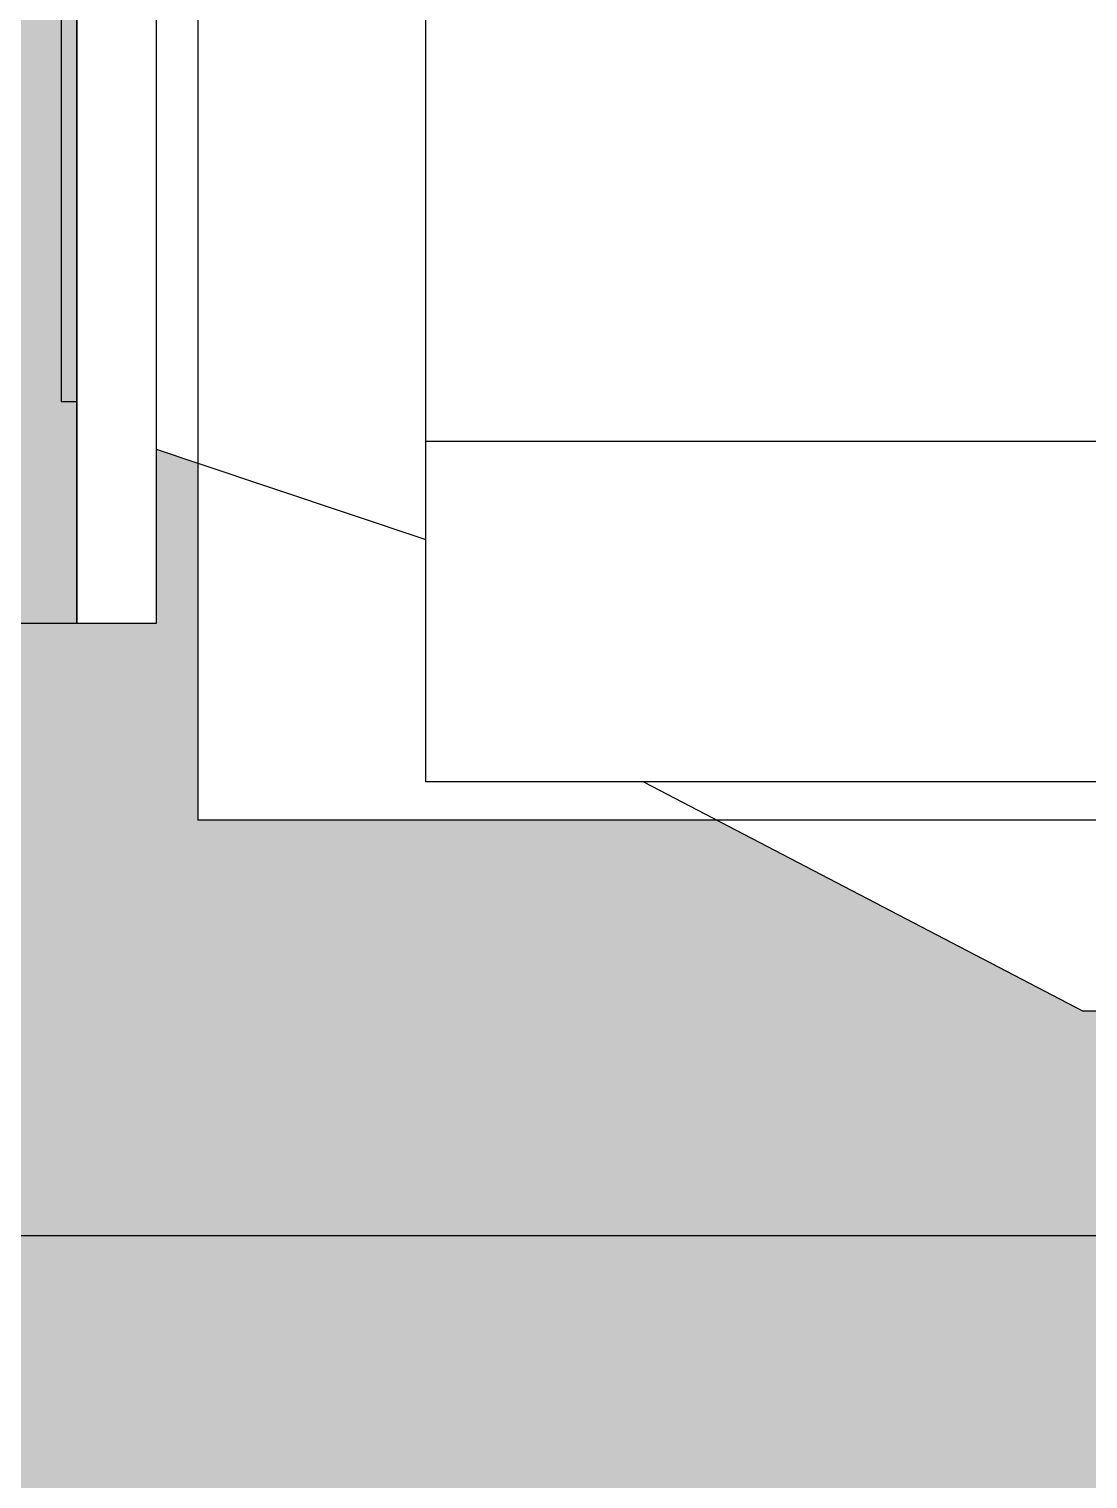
# Model space of a CAD drawing. Header units: millimetres. Extents: x -18489 to 17339, y -1599 to 10961.
# Drawn here: x -16695.4 to -16653, y 2439.8 to 2497.9 of the extents above; entities that cross this region are included whole.
import ezdxf

# ---------------------------------------------------------------- set-up
doc = ezdxf.new("R2010")
doc.units = ezdxf.units.MM
for name, color, linetype in [('188K-SM-03-F10-MECH-EQ-Y2257103$0$0 Xref', 8, 'Continuous'), ('188K-SM-03-F10-MECH-EQ-Y2257103$0$M-EQU-FOUNDATION', 8, 'Continuous'), ('188K-SM-03-F10-MECH-EQ-Y2257103$0$Micron CUP L10 HVAC EQU$0$M-MECH-EQU', 136, 'Continuous'), ('188K-SM-03-F10-MECH-EQ-Y2257103$0$Micron CUP L10 HVAC EQU$0$M-PHASE1 AREA', 252, 'Continuous')]:
    doc.layers.add(name, color=color, linetype=linetype)
pattern_1 = [(50, (4473.52, 709.2), (54.6554, -4.78173), [5.715, -62.865]), (355, (4473.52, 709.2), (-10.57303, 57.31705), [4.572, -50.29218]), (100.45144, (4478.076, 708.8), (44.08237, 52.53533), [4.857, -53.42707]), (46.1842, (4473.52, 724.44), (81.32371, -12.6127), [8.5725, -94.2975]), (96.63556, (4480.3, 723.39), (71.22124, 74.22784), [7.2855, -80.14068]), (351.18415, (4473.52, 724.44), (71.22124, 74.22784), [6.858, -75.43792]), (21, (4481.14, 720.63), (45.48432, -30.67956), [5.715, -62.865]), (326, (4481.14, 720.63), (18.54061, 55.25639), [4.572, -50.292]), (71.45144, (4484.93, 718.07), (64.02493, 24.57683), [4.857, -53.42698]), (37.5, (4473.521, 709.2), (0.926581, 25.366512), [0, -49.6824, 0, -51.054, 0, -50.4825]), (7.5, (4473.52, 709.2), (20.0459, 30.054172), [0, -29.1084, 0, -48.5394, 0, -19.2405]), (327.5, (4456.529, 709.2), (40.677179, -1.718623), [0, -19.05, 0, -59.436, 0, -78.867]), (317.5, (4448.91, 709.2), (44.438754, 7.62795), [0, -24.765, 0, -39.4716, 0, -56.007])]

# ---------------------------------------------------------------- blocks, each defined once
blk = doc.blocks.new('188K-SM-03-F10-MECH-EQ-Y2257103$0$Micron CUP L10 HVAC EQU$0$A$C0c53ceb0')
at = {"layer": '188K-SM-03-F10-MECH-EQ-Y2257103$0$Micron CUP L10 HVAC EQU$0$M-PHASE1 AREA'}
for p, q in [((-5503.21015, 15566.28856), (-5503.21015, 16200.62033)), ((-5509.55311, 16111.82215), (-5509.55311, 15655.08454)), ((-5503.21015, 15566.28856), (-5689.44995, 15566.28856)), ((-8809.19869, 15321.00495), (-3683.5878, 15321.00495))]:
    blk.add_line(p, q, dxfattribs=at)
blk.add_wipeout([(-5454.7446, 16279.54634), (-4938.37736, 16279.54634), (-4938.37736, 16540.26739), (-4532.38838, 16540.26739), (-4532.38838, 16279.54634), (-4016.02114, 16279.54634), (-4016.02114, 15487.36034), (-4224.21518, 15487.36034), (-4370.62714, 15410.85679), (-4532.38838, 15410.85679), (-4532.38838, 15226.63929), (-4938.37736, 15226.63929), (-4938.37736, 15410.85679), (-5078.91389, 15410.85679), (-5100.13859, 15410.85679), (-5246.55056, 15487.36034), (-5454.7446, 15487.36034), (-5454.7446, 15630.5612), (-5471.49164, 15636.17758), (-5471.49164, 15566.27445), (-5503.20953, 15566.27445), (-5503.20953, 16200.63223), (-5471.49164, 16200.63223), (-5471.49164, 16130.7291), (-5454.7446, 16136.34549)]).dxf.layer = '188K-SM-03-F10-MECH-EQ-Y2257103$0$Micron CUP L10 HVAC EQU$0$M-PHASE1 AREA'
for p, q in [((-5454.7446, 16279.54634), (-5454.7446, 15487.36034)), ((-5363.39707, 15502.83867), (-5363.39707, 16264.06801)), ((-5503.20953, 16200.63223), (-5503.20953, 15566.27445)), ((-5471.49164, 16200.63223), (-5471.49164, 15566.27445)), ((-5503.20953, 15655.08454), (-5509.55311, 15655.08454)), ((-4107.36866, 15639.2256), (-5363.39707, 15639.2256)), ((-5471.49164, 15636.17758), (-5454.7446, 15630.5612)), ((-5454.7446, 15630.5612), (-5363.39707, 15599.92637)), ((-5471.49164, 15566.27445), (-5503.20953, 15566.27445)), ((-4107.36866, 15502.83867), (-5363.39707, 15502.83867)), ((-5276.17288, 15502.83867), (-5100.13859, 15410.85679)), ((-4016.02114, 15487.36034), (-5454.7446, 15487.36034)), ((-4938.37736, 15410.85679), (-5100.13859, 15410.85679))]:
    blk.add_line(p, q, dxfattribs=at)
blk = doc.blocks.new('188K-SM-03-F10-MECH-EQ-Y2257103$0$Micron CUP L10 HVAC EQU')
at = {"layer": '188K-SM-03-F10-MECH-EQ-Y2257103$0$Micron CUP L10 HVAC EQU$0$M-MECH-EQU'}
blk.add_blockref('188K-SM-03-F10-MECH-EQ-Y2257103$0$Micron CUP L10 HVAC EQU$0$A$C0c53ceb0', (-206166.7, 2082.18), dxfattribs=at)
blk = doc.blocks.new('188K-SM-03-F10-MECH-EQ-Y2257103')
at = {"layer": '188K-SM-03-F10-MECH-EQ-Y2257103$0$M-EQU-FOUNDATION'}
h = blk.add_hatch(dxfattribs=at)
h.set_pattern_fill('AR-CONC', color=256, scale=0.3)
h.set_pattern_definition(pattern_1)
h.paths.add_polyline_path([(-17043.149, 4192.459), (-16393.149, 4192.459), (-16393.149, 1372.459), (-17043.149, 1372.459)], flags=16)
h.paths.add_polyline_path([(-17048.149, 4197.459), (-16388.149, 4197.459), (-16388.149, 1367.459), (-17048.149, 1367.459)])
h = blk.add_hatch(dxfattribs=at)
h.set_pattern_fill('AR-CONC', color=256, scale=0.3)
h.set_pattern_definition(pattern_1)
h.paths.add_polyline_path([(-17033.149, 4182.459), (-16403.149, 4182.459), (-16403.149, 1382.459), (-17033.149, 1382.459)])
at = {"layer": '188K-SM-03-F10-MECH-EQ-Y2257103$0$0 Xref', "xscale": 0.1, "yscale": 0.1, "zscale": 0.1}
blk.add_blockref('188K-SM-03-F10-MECH-EQ-Y2257103$0$Micron CUP L10 HVAC EQU', (4473.521, 709.199), dxfattribs=at)

msp = doc.modelspace()

# ---------------------------------------------------------------- block references
msp.add_blockref('188K-SM-03-F10-MECH-EQ-Y2257103', (0, 0))

doc.saveas('drawing.dxf')
